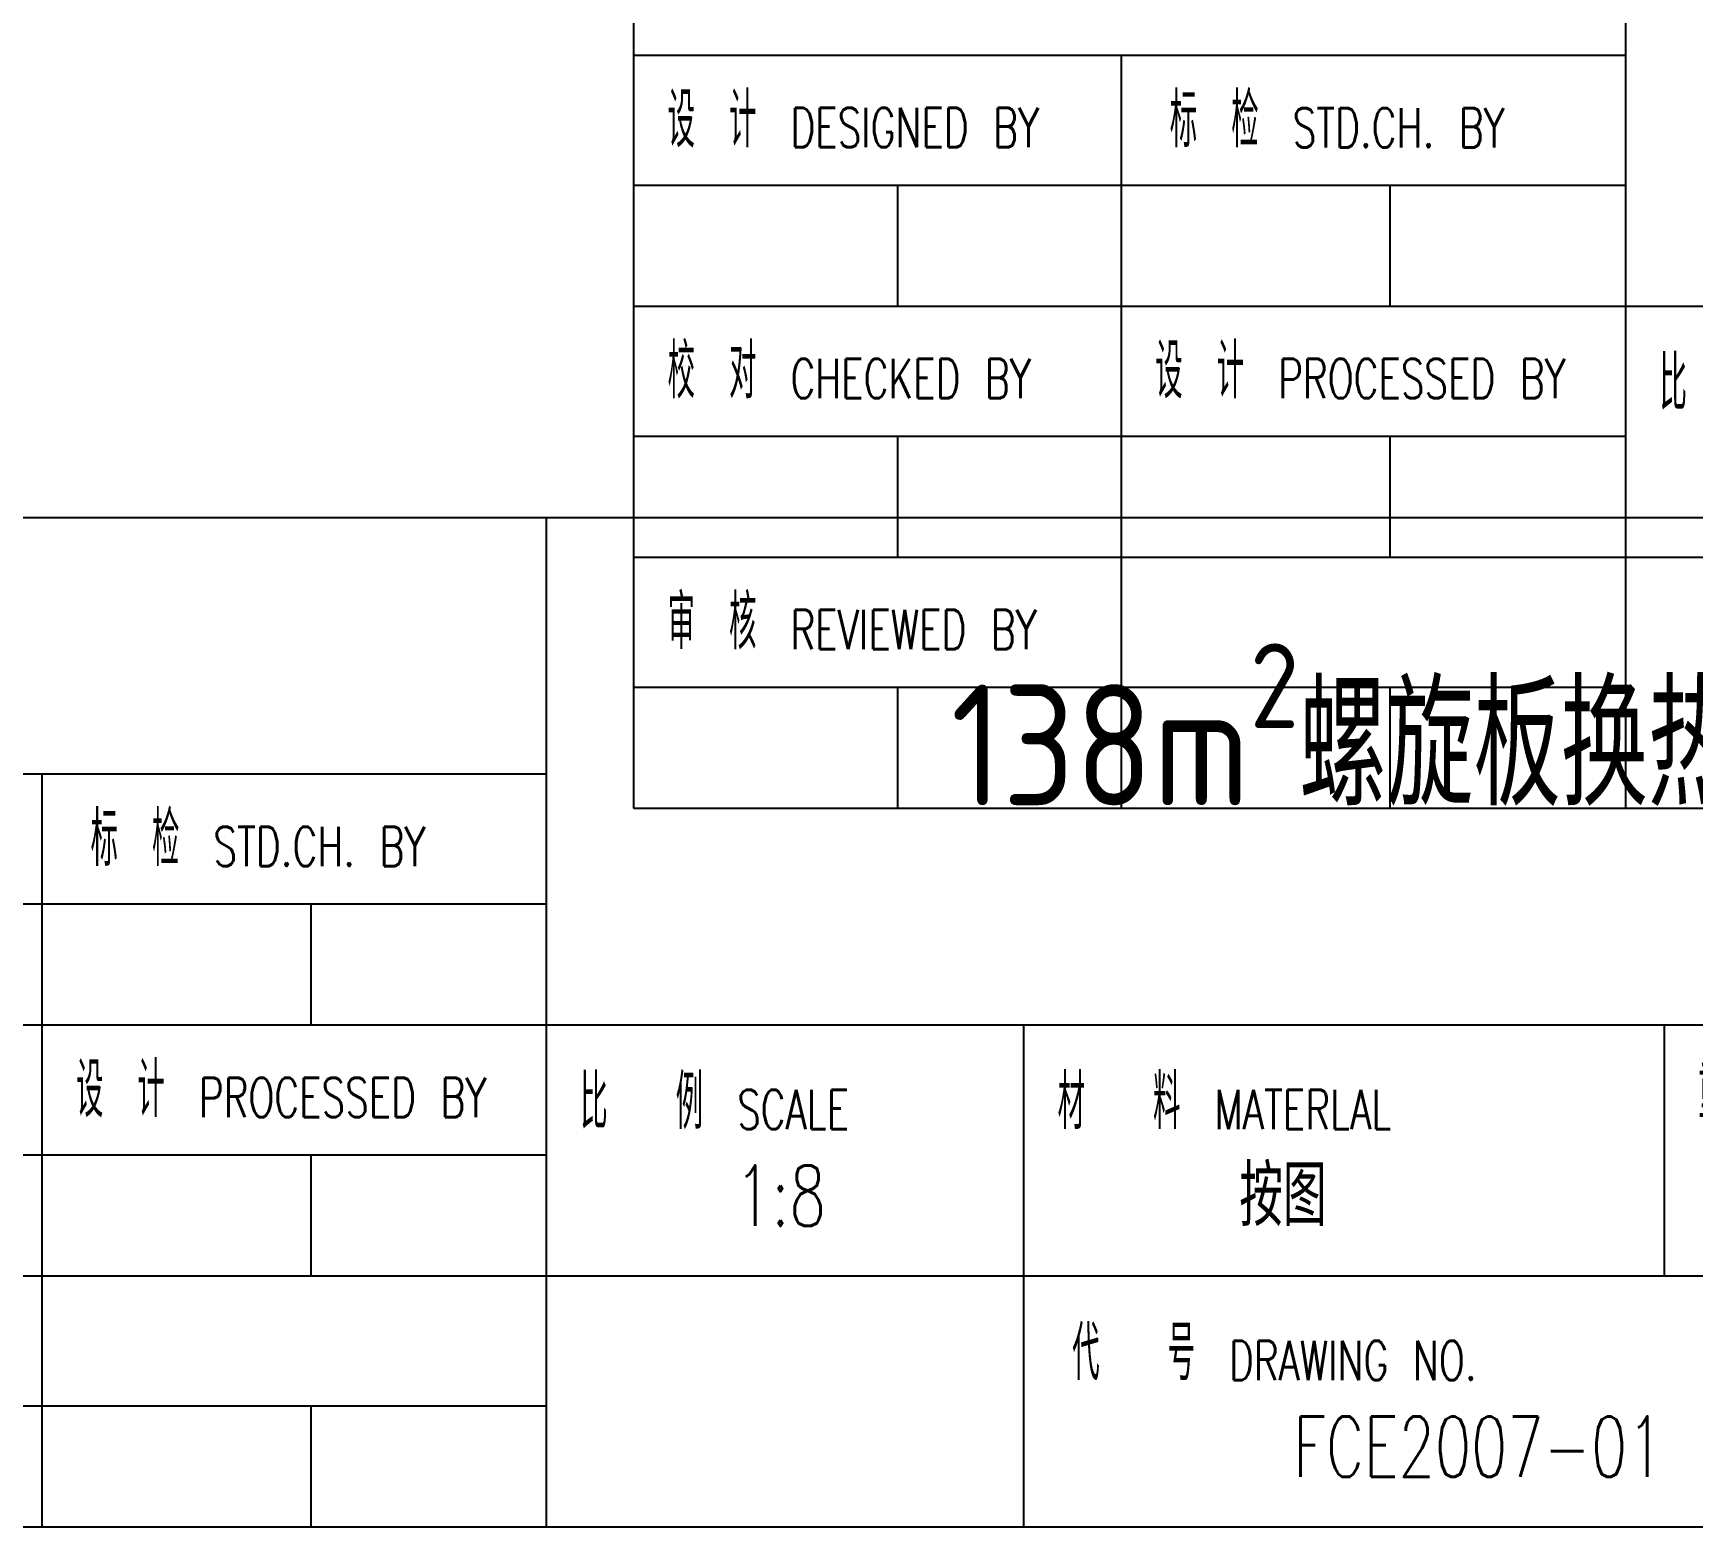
# Model space of a CAD drawing. Header units: millimetres. Extents: x 400 to 18193, y -2467 to 5047.
# Drawn here: x 7223 to 12708, y -2467 to 2470 of the extents above; entities that cross this region are included whole.
import ezdxf

# ---------------------------------------------------------------- set-up
doc = ezdxf.new("R2010")
doc.units = ezdxf.units.MM
doc.layers.add('2', color=3, linetype='Continuous')
doc.styles.get("Standard").update_dxf_attribs({"font": 'txt', "bigfont": 'gbcbig.shx'})

# ---------------------------------------------------------------- blocks, each defined once
blk = doc.blocks.new('*T25')
at = {"layer": '2', "color": 0, "lineweight": -2}
for p, q in [((0, 0), (871.9, 0)), ((0, 0), (0, -347.4)), ((871.9, 0), (1611.6, 0)), ((1611.6, 0), (2499.6, 0)), ((2499.6, 0), (3278.3, 0)), ((3278.3, 0), (4855.8, 0)), ((3278.3, 0), (3278.3, -347.4)), ((4855.8, 0), (6133.8, 0)), ((6133.8, 0), (6972.7, 0)), ((6972.7, 0), (8156.2, 0)), ((8156.2, 0), (8985.6, 0)), ((8985.6, 0), (8985.6, -347.4)), ((0, -347.4), (0, -597.6)), ((3278.3, -347.4), (3278.3, -597.6)), ((8985.6, -347.4), (8985.6, -597.6)), ((0, -597.6), (0, -847.8)), ((3278.3, -597.6), (3278.3, -847.8)), ((8985.6, -597.6), (8985.6, -847.8)), ((0, -847.8), (871.9, -847.8)), ((0, -847.8), (0, -1277.9)), ((871.9, -847.8), (1611.6, -847.8)), ((1611.6, -847.8), (2499.6, -847.8)), ((1611.6, -847.8), (1611.6, -1277.9)), ((2499.6, -847.8), (3278.3, -847.8)), ((3278.3, -847.8), (3278.3, -1277.9)), ((8985.6, -847.8), (8985.6, -1277.9)), ((0, -1277.9), (871.9, -1277.9)), ((0, -1277.9), (0, -1677.5)), ((871.9, -1277.9), (1611.6, -1277.9)), ((871.9, -1277.9), (871.9, -1677.5)), ((1611.6, -1277.9), (2499.6, -1277.9)), ((1611.6, -1277.9), (1611.6, -1677.5)), ((2499.6, -1277.9), (3278.3, -1277.9)), ((2499.6, -1277.9), (2499.6, -1677.5)), ((3278.3, -1277.9), (3278.3, -1677.5)), ((8985.6, -1277.9), (8985.6, -1677.5)), ((0, -1677.5), (871.9, -1677.5)), ((0, -1677.5), (0, -2107.6)), ((871.9, -1677.5), (1611.6, -1677.5)), ((1611.6, -1677.5), (2499.6, -1677.5)), ((1611.6, -1677.5), (1611.6, -2107.6)), ((2499.6, -1677.5), (3278.3, -1677.5)), ((3278.3, -1677.5), (4855.8, -1677.5)), ((3278.3, -1677.5), (3278.3, -2107.6)), ((4855.8, -1677.5), (6133.8, -1677.5)), ((4855.8, -1677.5), (4855.8, -2107.6)), ((6133.8, -1677.5), (6972.7, -1677.5)), ((6972.7, -1677.5), (8156.2, -1677.5)), ((6972.7, -1677.5), (6972.7, -2107.6)), ((8156.2, -1677.5), (8985.6, -1677.5)), ((8985.6, -1677.5), (8985.6, -2107.6)), ((0, -2107.6), (871.9, -2107.6)), ((0, -2107.6), (0, -2507.2)), ((871.9, -2107.6), (1611.6, -2107.6)), ((871.9, -2107.6), (871.9, -2507.2)), ((1611.6, -2107.6), (2499.6, -2107.6)), ((1611.6, -2107.6), (1611.6, -2507.2)), ((2499.6, -2107.6), (3278.3, -2107.6)), ((2499.6, -2107.6), (2499.6, -2507.2)), ((3278.3, -2107.6), (3278.3, -2507.2)), ((4855.8, -2107.6), (4855.8, -2507.2)), ((6972.7, -2107.6), (6972.7, -2507.2)), ((8985.6, -2107.6), (8985.6, -2507.2)), ((0, -2507.2), (871.9, -2507.2)), ((0, -2507.2), (0, -2937.4)), ((871.9, -2507.2), (1611.6, -2507.2)), ((1611.6, -2507.2), (2499.6, -2507.2)), ((1611.6, -2507.2), (1611.6, -2937.4)), ((2499.6, -2507.2), (3278.3, -2507.2)), ((3278.3, -2507.2), (4855.8, -2507.2)), ((3278.3, -2507.2), (3278.3, -2937.4)), ((4855.8, -2507.2), (6133.8, -2507.2)), ((4855.8, -2507.2), (4855.8, -2937.4)), ((6133.8, -2507.2), (6972.7, -2507.2)), ((6972.7, -2507.2), (8156.2, -2507.2)), ((8156.2, -2507.2), (8985.6, -2507.2)), ((8156.2, -2507.2), (8156.2, -2937.4)), ((8985.6, -2507.2), (8985.6, -2937.4)), ((0, -2937.4), (871.9, -2937.4)), ((0, -2937.4), (0, -3337)), ((871.9, -2937.4), (1611.6, -2937.4)), ((871.9, -2937.4), (871.9, -3337)), ((1611.6, -2937.4), (2499.6, -2937.4)), ((1611.6, -2937.4), (1611.6, -3337)), ((2499.6, -2937.4), (3278.3, -2937.4)), ((2499.6, -2937.4), (2499.6, -3337)), ((3278.3, -2937.4), (3278.3, -3337)), ((4855.8, -2937.4), (4855.8, -3337)), ((8156.2, -2937.4), (8156.2, -3337)), ((8985.6, -2937.4), (8985.6, -3337)), ((0, -3337), (871.9, -3337)), ((871.9, -3337), (1611.6, -3337)), ((1611.6, -3337), (2499.6, -3337)), ((2499.6, -3337), (3278.3, -3337)), ((3278.3, -3337), (4855.8, -3337)), ((4855.8, -3337), (6133.8, -3337)), ((6133.8, -3337), (6972.7, -3337)), ((6972.7, -3337), (8156.2, -3337)), ((8156.2, -3337), (8985.6, -3337))]:
    blk.add_line(p, q, dxfattribs=at)
at = {"layer": '2', "color": 0}
for s, insert, char_height, width, attachment_point in [('\\A1; \\P      {\\Fgbenor|c0;\\H1.6x;138m\\H0.7x;\\S2^ ;\\Ftxt,gbcbig|c134;\\H1.429x;螺旋板换热器}', (3278.3, -0.1), 250, 5707.247, 1), ('{\\W0.7; 设 计 \\H0.7222x;DESIGNED BY}', (0.1, -1062.9), 180, 1611.518, 4), (' {\\W0.7;标 检 \\H0.7222x;STD.CH. BY}', (1611.7, -1062.9), 180, 1666.524, 4), ('{\\W0.7; 校 对 \\H0.7222x;CHECKED BY}', (0.1, -1892.6), 180, 1611.518, 4), ('{\\W0.7; 设 计 \\H0.7222x;PROCESSED BY}', (1611.7, -1892.6), 180, 1666.524, 4), ('{\\W0.7; 重  量 \\H0.7222x;WEIGHT  (kg)\\P\\H1.538x;    6102.3 Kg}', (6972.7, -2092.4), 180, 2012.871, 4), ('{\\W0.7; 比  例 \\H0.7222x;SCALE\\P\\H1.538x;     1:8}', (3278.3, -2092.4), 180, 1577.4, 4), ('{\\W0.7; 材  料 \\H0.7222x;MATERLAL\\P\\H1.538x;\\W1;    按图}', (4855.9, -2092.4), 180, 2116.736, 4), ('{\\W0.7; 审 核 \\H0.7222x;REVIEWED BY}', (0.1, -2722.3), 180, 1611.518, 4), (' {\\W0.7;代  号 \\H0.7222x;DRAWING NO.\\P\\H1.538x;\\W1;     \\W0.7;FCE2007-01}', (4855.9, -2922.1), 180, 3300.317, 4)]:
    blk.add_mtext(s, dxfattribs=dict(at, insert=insert, char_height=char_height, width=width, attachment_point=attachment_point))
blk = doc.blocks.new('*T105')
at = {"layer": '2', "color": 0, "lineweight": -2}
for p, q in [((0, 0), (871.9, 0)), ((0, 0), (0, -347.4)), ((871.9, 0), (1611.6, 0)), ((1611.6, 0), (2499.6, 0)), ((2499.6, 0), (3278.3, 0)), ((3278.3, 0), (4855.8, 0)), ((3278.3, 0), (3278.3, -347.4)), ((4855.8, 0), (6133.8, 0)), ((6133.8, 0), (6972.7, 0)), ((6972.7, 0), (8156.2, 0)), ((8156.2, 0), (8985.6, 0)), ((8985.6, 0), (8985.6, -347.4)), ((0, -347.4), (0, -597.6)), ((3278.3, -347.4), (3278.3, -597.6)), ((8985.6, -347.4), (8985.6, -597.6)), ((0, -597.6), (0, -847.8)), ((3278.3, -597.6), (3278.3, -847.8)), ((8985.6, -597.6), (8985.6, -847.8)), ((0, -847.8), (871.9, -847.8)), ((0, -847.8), (0, -1277.9)), ((871.9, -847.8), (1611.6, -847.8)), ((1611.6, -847.8), (2499.6, -847.8)), ((1611.6, -847.8), (1611.6, -1277.9)), ((2499.6, -847.8), (3278.3, -847.8)), ((3278.3, -847.8), (3278.3, -1277.9)), ((8985.6, -847.8), (8985.6, -1277.9)), ((0, -1277.9), (871.9, -1277.9)), ((0, -1277.9), (0, -1677.5)), ((871.9, -1277.9), (1611.6, -1277.9)), ((871.9, -1277.9), (871.9, -1677.5)), ((1611.6, -1277.9), (2499.6, -1277.9)), ((1611.6, -1277.9), (1611.6, -1677.5)), ((2499.6, -1277.9), (3278.3, -1277.9)), ((2499.6, -1277.9), (2499.6, -1677.5)), ((3278.3, -1277.9), (3278.3, -1677.5)), ((8985.6, -1277.9), (8985.6, -1677.5)), ((0, -1677.5), (871.9, -1677.5)), ((0, -1677.5), (0, -2107.6)), ((871.9, -1677.5), (1611.6, -1677.5)), ((1611.6, -1677.5), (2499.6, -1677.5)), ((1611.6, -1677.5), (1611.6, -2107.6)), ((2499.6, -1677.5), (3278.3, -1677.5)), ((3278.3, -1677.5), (4855.8, -1677.5)), ((3278.3, -1677.5), (3278.3, -2107.6)), ((4855.8, -1677.5), (6133.8, -1677.5)), ((4855.8, -1677.5), (4855.8, -2107.6)), ((6133.8, -1677.5), (6972.7, -1677.5)), ((6972.7, -1677.5), (8156.2, -1677.5)), ((6972.7, -1677.5), (6972.7, -2107.6)), ((8156.2, -1677.5), (8985.6, -1677.5)), ((8985.6, -1677.5), (8985.6, -2107.6)), ((0, -2107.6), (871.9, -2107.6)), ((0, -2107.6), (0, -2507.2)), ((871.9, -2107.6), (1611.6, -2107.6)), ((871.9, -2107.6), (871.9, -2507.2)), ((1611.6, -2107.6), (2499.6, -2107.6)), ((1611.6, -2107.6), (1611.6, -2507.2)), ((2499.6, -2107.6), (3278.3, -2107.6)), ((2499.6, -2107.6), (2499.6, -2507.2)), ((3278.3, -2107.6), (3278.3, -2507.2)), ((4855.8, -2107.6), (4855.8, -2507.2)), ((6972.7, -2107.6), (6972.7, -2507.2)), ((8985.6, -2107.6), (8985.6, -2507.2)), ((0, -2507.2), (871.9, -2507.2)), ((0, -2507.2), (0, -2937.4)), ((871.9, -2507.2), (1611.6, -2507.2)), ((1611.6, -2507.2), (2499.6, -2507.2)), ((1611.6, -2507.2), (1611.6, -2937.4)), ((2499.6, -2507.2), (3278.3, -2507.2)), ((3278.3, -2507.2), (4855.8, -2507.2)), ((3278.3, -2507.2), (3278.3, -2937.4)), ((4855.8, -2507.2), (6133.8, -2507.2)), ((4855.8, -2507.2), (4855.8, -2937.4)), ((6133.8, -2507.2), (6972.7, -2507.2)), ((6972.7, -2507.2), (8156.2, -2507.2)), ((8156.2, -2507.2), (8985.6, -2507.2)), ((8156.2, -2507.2), (8156.2, -2937.4)), ((8985.6, -2507.2), (8985.6, -2937.4)), ((0, -2937.4), (871.9, -2937.4)), ((0, -2937.4), (0, -3337)), ((871.9, -2937.4), (1611.6, -2937.4)), ((871.9, -2937.4), (871.9, -3337)), ((1611.6, -2937.4), (2499.6, -2937.4)), ((1611.6, -2937.4), (1611.6, -3337)), ((2499.6, -2937.4), (3278.3, -2937.4)), ((2499.6, -2937.4), (2499.6, -3337)), ((3278.3, -2937.4), (3278.3, -3337)), ((4855.8, -2937.4), (4855.8, -3337)), ((8156.2, -2937.4), (8156.2, -3337)), ((8985.6, -2937.4), (8985.6, -3337)), ((0, -3337), (871.9, -3337)), ((871.9, -3337), (1611.6, -3337)), ((1611.6, -3337), (2499.6, -3337)), ((2499.6, -3337), (3278.3, -3337)), ((3278.3, -3337), (4855.8, -3337)), ((4855.8, -3337), (6133.8, -3337)), ((6133.8, -3337), (6972.7, -3337)), ((6972.7, -3337), (8156.2, -3337)), ((8156.2, -3337), (8985.6, -3337))]:
    blk.add_line(p, q, dxfattribs=at)
at = {"layer": '2', "color": 0}
for s, insert, char_height, width, attachment_point in [(' \\P 名称 {\\H0.6x;TITLE\\P}        {\\H1.6x;支撑板与腹板}', (3278.3, -0.1), 250, 5707.247, 1), ('{\\W0.7; 设 计 \\H0.7222x;DESIGNED BY}', (0.1, -1062.9), 180, 1611.518, 4), (' {\\W0.7;标 检 \\H0.7222x;STD.CH. BY}', (1611.7, -1062.9), 180, 1666.524, 4), ('{\\W0.7; 校 对 \\H0.7222x;CHECKED BY}', (0.1, -1892.6), 180, 1611.518, 4), ('{\\W0.7; 设 计 \\H0.7222x;PROCESSED BY}', (1611.7, -1892.6), 180, 1666.524, 4), ('{\\W0.7; 重  量 \\H0.7222x;WEIGHT  (kg)\\P\\H1.538x;    141.8 Kg}', (6972.7, -2092.4), 180, 2012.871, 4), ('{\\W0.7; 比  例 \\H0.7222x;SCALE\\P\\H1.538x;     1:8}', (3278.3, -2092.4), 180, 1577.4, 4), ('{\\W0.7; 材  料 \\H0.7222x;MATERLAL\\P\\H1.538x;\\W1;    按图}', (4855.9, -2092.4), 180, 2116.736, 4), ('{\\W0.7; 审 核 \\H0.7222x;REVIEWED BY}', (0.1, -2722.3), 180, 1611.518, 4), (' {\\W0.7;代  号 \\H0.7222x;DRAWING NO.\\P\\H1.538x;\\W1;     \\W0.7;FCE2007-01-1}', (4855.9, -2922.1), 180, 3300.317, 4)]:
    blk.add_mtext(s, dxfattribs=dict(at, insert=insert, char_height=char_height, width=width, attachment_point=attachment_point))

msp = doc.modelspace()

# ---------------------------------------------------------------- block references
for name, p in [('*T105', (9207.621, 3245.85)), ('*T25', (5640.811, 869.85))]:
    msp.add_blockref(name, p)

doc.saveas('drawing.dxf')
